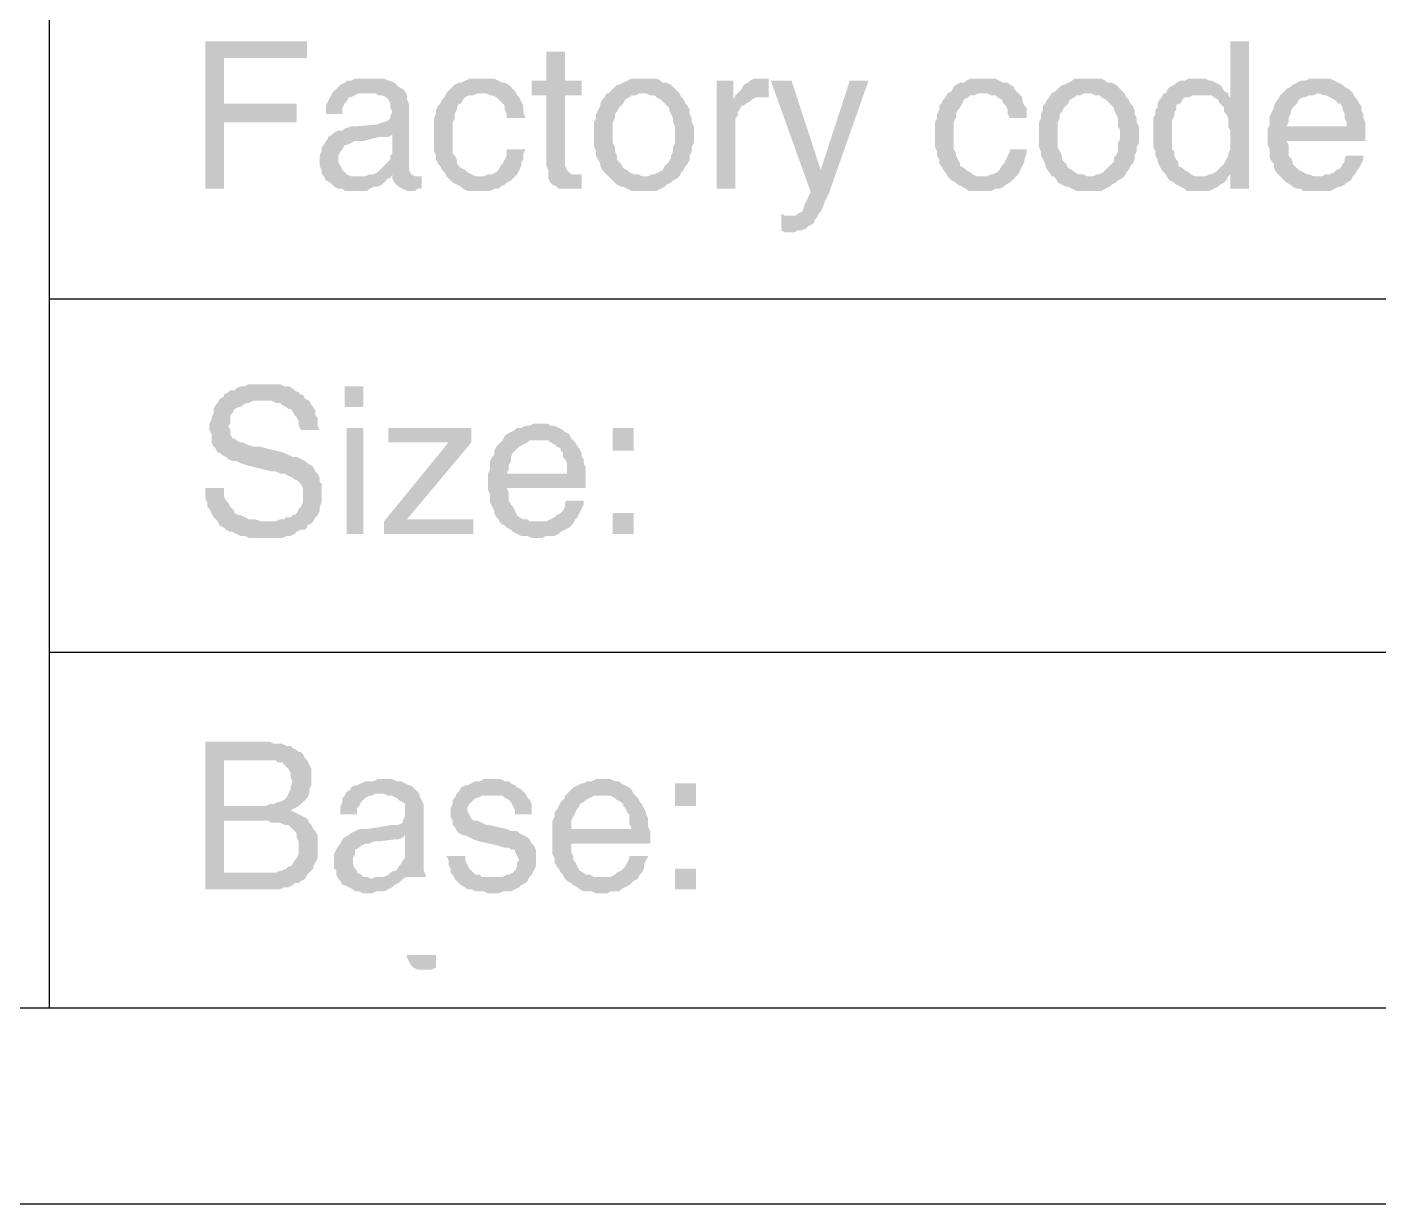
# Model space of a CAD drawing. Header units: inches. Extents: x 3613 to 8393, y -2205 to -794.
# Drawn here: x 5775.01 to 5804.36, y -1525.27 to -1499.72 of the extents above; entities that cross this region are included whole.
import ezdxf

# ---------------------------------------------------------------- set-up
doc = ezdxf.new("R2010")
doc.units = ezdxf.units.IN
doc.header["$MEASUREMENT"] = 0

msp = doc.modelspace()

# ---------------------------------------------------------------- hatches: boundary and pattern name
at = {"transparency": 33554559}
for points in [[(5781.094, -1500.029), (5778.882, -1500.029), (5778.882, -1503.233), (5779.288, -1503.233), (5779.288, -1501.789), (5780.868, -1501.789), (5780.868, -1501.383), (5779.288, -1501.383), (5779.288, -1500.39), (5781.094, -1500.39), (5781.094, -1500.209)], [(5801.539, -1500.029), (5801.132, -1500.029), (5801.132, -1501.247), (5800.771, -1501.247), (5800.862, -1501.292), (5800.907, -1501.383), (5800.952, -1501.428), (5800.997, -1501.473), (5800.997, -1501.563), (5801.042, -1501.608), (5801.087, -1501.698), (5801.087, -1501.879), (5801.132, -1501.969), (5801.132, -1502.375), (5801.087, -1502.466), (5801.087, -1502.511), (5801.042, -1502.601), (5800.997, -1502.691), (5800.952, -1502.736), (5800.952, -1502.736), (5800.862, -1502.827), (5800.816, -1502.872), (5800.726, -1502.917), (5801.132, -1502.917), (5801.132, -1503.233), (5801.539, -1503.233)], [(5786.69, -1500.254), (5786.284, -1500.254), (5786.284, -1500.886), (5785.968, -1500.886), (5785.968, -1501.202), (5786.284, -1501.202), (5786.284, -1502.736), (5786.329, -1502.827), (5786.329, -1503.007), (5786.374, -1503.098), (5786.419, -1503.143), (5786.419, -1503.143), (5786.51, -1503.188), (5786.555, -1503.233), (5787.051, -1503.233), (5787.051, -1502.917), (5786.825, -1502.917), (5786.78, -1502.872), (5786.735, -1502.827), (5786.69, -1502.736), (5786.69, -1501.202), (5787.051, -1501.202), (5787.051, -1500.886), (5786.69, -1500.886)], [(5782.448, -1500.841), (5782.132, -1500.841), (5782.041, -1500.886), (5781.951, -1500.886), (5781.906, -1500.931), (5781.816, -1500.976), (5781.771, -1501.021), (5781.726, -1501.067), (5781.68, -1501.112), (5781.635, -1501.157), (5781.59, -1501.247), (5781.545, -1501.337), (5781.5, -1501.428), (5781.5, -1501.608), (5781.861, -1501.608), (5781.861, -1501.473), (5781.906, -1501.383), (5781.951, -1501.337), (5781.996, -1501.247), (5782.041, -1501.247), (5782.132, -1501.202), (5782.222, -1501.157), (5782.402, -1501.157), (5783.215, -1501.112), (5783.17, -1501.067), (5783.079, -1501.021), (5783.034, -1500.976), (5782.989, -1500.931), (5782.899, -1500.886), (5782.854, -1500.886), (5782.764, -1500.841), (5782.538, -1500.841)], [(5784.885, -1500.841), (5784.614, -1500.841), (5784.524, -1500.886), (5784.433, -1500.931), (5784.388, -1500.931), (5784.298, -1500.976), (5784.253, -1501.021), (5784.163, -1501.112), (5784.118, -1501.157), (5784.975, -1501.157), (5785.065, -1501.202), (5785.11, -1501.202), (5785.201, -1501.247), (5785.246, -1501.292), (5785.336, -1501.383), (5785.381, -1501.428), (5785.381, -1501.518), (5785.426, -1501.608), (5785.426, -1501.698), (5785.833, -1501.698), (5785.787, -1501.563), (5785.787, -1501.428), (5785.742, -1501.337), (5785.697, -1501.247), (5785.652, -1501.202), (5785.607, -1501.112), (5785.562, -1501.067), (5785.517, -1501.021), (5785.471, -1500.976), (5785.381, -1500.931), (5785.336, -1500.931), (5785.246, -1500.886), (5785.156, -1500.841), (5784.975, -1500.841)], [(5788.405, -1500.841), (5788.134, -1500.841), (5788.044, -1500.886), (5787.954, -1500.931), (5787.863, -1500.976), (5787.818, -1500.976), (5787.728, -1501.067), (5787.683, -1501.112), (5787.638, -1501.157), (5787.593, -1501.157), (5787.548, -1501.247), (5787.502, -1501.292), (5787.457, -1501.383), (5787.457, -1501.428), (5787.412, -1501.518), (5787.367, -1501.608), (5787.367, -1501.698), (5787.322, -1501.789), (5787.322, -1502.06), (5787.322, -1502.33), (5787.367, -1502.421), (5787.367, -1502.511), (5787.412, -1502.601), (5787.457, -1502.691), (5787.457, -1502.736), (5787.502, -1502.827), (5787.548, -1502.872), (5787.638, -1502.962), (5788.405, -1502.962), (5788.36, -1502.962), (5788.27, -1502.917), (5788.179, -1502.917), (5788.089, -1502.872), (5788.044, -1502.827), (5787.954, -1502.782), (5787.909, -1502.691), (5787.863, -1502.646), (5787.818, -1502.601), (5787.818, -1502.511), (5787.773, -1502.421), (5787.773, -1502.33), (5787.728, -1502.24), (5787.728, -1501.789), (5787.773, -1501.698), (5787.773, -1501.608), (5787.818, -1501.563), (5787.863, -1501.473), (5787.909, -1501.428), (5787.954, -1501.383), (5787.999, -1501.292), (5788.089, -1501.247), (5788.134, -1501.202), (5788.225, -1501.202), (5788.315, -1501.157), (5789.172, -1501.157), (5789.127, -1501.112), (5789.037, -1501.021), (5788.992, -1500.976), (5788.902, -1500.931), (5788.811, -1500.931), (5788.766, -1500.886), (5788.676, -1500.841), (5788.495, -1500.841)], [(5790.346, -1500.886), (5789.985, -1500.886), (5789.985, -1503.233), (5790.391, -1503.233), (5790.391, -1501.698), (5790.436, -1501.653), (5790.436, -1501.563), (5790.481, -1501.518), (5790.526, -1501.428), (5790.571, -1501.428), (5790.617, -1501.383), (5790.707, -1501.337), (5790.346, -1501.292)], [(5791.023, -1500.841), (5790.797, -1500.841), (5790.707, -1500.886), (5790.662, -1500.931), (5790.571, -1500.976), (5790.526, -1501.067), (5790.481, -1501.112), (5790.436, -1501.157), (5790.391, -1501.202), (5791.023, -1501.247), (5791.113, -1501.247), (5791.113, -1500.841), (5791.113, -1500.841)], [(5791.609, -1500.886), (5791.158, -1500.886), (5792.016, -1503.278), (5792.241, -1502.827)], [(5793.279, -1500.886), (5792.873, -1500.886), (5792.241, -1502.827), (5792.016, -1503.278), (5792.016, -1503.323), (5792.016, -1503.323), (5791.971, -1503.413), (5791.925, -1503.504), (5791.88, -1503.594), (5791.88, -1503.639), (5791.835, -1503.729), (5791.745, -1503.775), (5791.7, -1503.82), (5791.609, -1503.82), (5792.151, -1503.865), (5792.196, -1503.775), (5792.241, -1503.729), (5792.286, -1503.639), (5792.332, -1503.504), (5792.377, -1503.413), (5792.422, -1503.323)], [(5795.762, -1500.841), (5795.491, -1500.841), (5795.401, -1500.886), (5795.355, -1500.931), (5795.265, -1500.931), (5795.175, -1500.976), (5795.13, -1501.021), (5795.085, -1501.112), (5794.994, -1501.157), (5795.852, -1501.157), (5795.942, -1501.202), (5796.032, -1501.202), (5796.078, -1501.247), (5796.168, -1501.292), (5796.213, -1501.383), (5796.258, -1501.428), (5796.303, -1501.518), (5796.303, -1501.608), (5796.348, -1501.698), (5796.709, -1501.698), (5796.709, -1501.473), (5796.664, -1501.428), (5796.619, -1501.337), (5796.619, -1501.247), (5796.574, -1501.202), (5796.484, -1501.112), (5796.439, -1501.067), (5796.439, -1501.021), (5796.348, -1500.976), (5796.303, -1500.931), (5796.213, -1500.931), (5796.123, -1500.886), (5796.032, -1500.841), (5795.852, -1500.841)], [(5798.063, -1500.841), (5797.747, -1500.841), (5797.702, -1500.886), (5797.612, -1500.931), (5797.522, -1500.976), (5797.477, -1500.976), (5797.386, -1501.067), (5797.341, -1501.112), (5797.251, -1501.157), (5797.251, -1501.157), (5797.206, -1501.247), (5797.161, -1501.292), (5797.116, -1501.383), (5797.07, -1501.428), (5797.07, -1501.518), (5797.025, -1501.608), (5797.025, -1501.698), (5796.98, -1501.789), (5796.98, -1502.06), (5796.98, -1502.33), (5797.025, -1502.421), (5797.025, -1502.511), (5797.07, -1502.601), (5797.116, -1502.691), (5797.116, -1502.736), (5797.161, -1502.827), (5797.206, -1502.872), (5797.251, -1502.962), (5798.063, -1502.962), (5798.018, -1502.962), (5797.928, -1502.917), (5797.838, -1502.917), (5797.747, -1502.872), (5797.702, -1502.827), (5797.612, -1502.782), (5797.567, -1502.691), (5797.522, -1502.646), (5797.477, -1502.601), (5797.477, -1502.511), (5797.431, -1502.421), (5797.386, -1502.33), (5797.386, -1501.789), (5797.431, -1501.698), (5797.431, -1501.608), (5797.477, -1501.563), (5797.522, -1501.473), (5797.567, -1501.428), (5797.612, -1501.383), (5797.657, -1501.292), (5797.747, -1501.247), (5797.793, -1501.202), (5797.883, -1501.202), (5797.973, -1501.157), (5798.831, -1501.157), (5798.785, -1501.112), (5798.695, -1501.021), (5798.65, -1500.976), (5798.56, -1500.931), (5798.47, -1500.931), (5798.424, -1500.886), (5798.334, -1500.841), (5798.154, -1500.841)], [(5800.41, -1500.841), (5800.23, -1500.841), (5800.139, -1500.886), (5800.049, -1500.886), (5799.959, -1500.931), (5799.914, -1500.976), (5799.824, -1501.021), (5799.778, -1501.067), (5799.733, -1501.157), (5799.688, -1501.157), (5800.5, -1501.202), (5800.726, -1501.202), (5800.771, -1501.247), (5801.132, -1501.247), (5801.087, -1501.202), (5801.087, -1501.157), (5800.997, -1501.112), (5800.952, -1501.021), (5800.907, -1500.976), (5800.816, -1500.931), (5800.726, -1500.886), (5800.681, -1500.886), (5800.591, -1500.841), (5800.5, -1500.841)], [(5803.073, -1500.841), (5802.847, -1500.841), (5802.757, -1500.886), (5802.667, -1500.886), (5802.577, -1500.931), (5802.486, -1500.976), (5802.441, -1501.021), (5802.351, -1501.067), (5802.306, -1501.112), (5802.261, -1501.157), (5803.028, -1501.157), (5803.163, -1501.202), (5803.208, -1501.202), (5803.299, -1501.247), (5803.389, -1501.292), (5803.434, -1501.337), (5803.479, -1501.383), (5803.524, -1501.383), (5803.569, -1501.473), (5803.569, -1501.518), (5803.615, -1501.608), (5803.615, -1501.698), (5803.66, -1501.789), (5803.66, -1501.879), (5802.351, -1501.879), (5801.945, -1501.924), (5801.945, -1502.285), (5801.99, -1502.375), (5801.99, -1502.556), (5802.035, -1502.646), (5802.08, -1502.691), (5802.08, -1502.782), (5802.125, -1502.872), (5802.17, -1502.917), (5802.216, -1502.962), (5803.028, -1502.962), (5802.938, -1502.962), (5802.847, -1502.917), (5802.802, -1502.917), (5802.712, -1502.872), (5802.622, -1502.827), (5802.577, -1502.782), (5802.531, -1502.736), (5802.486, -1502.691), (5802.486, -1502.646), (5802.441, -1502.556), (5802.396, -1502.511), (5802.396, -1502.285), (5802.351, -1502.195), (5804.066, -1502.195), (5804.066, -1501.789), (5804.021, -1501.698), (5804.021, -1501.608), (5803.976, -1501.518), (5803.976, -1501.428), (5803.931, -1501.383), (5803.885, -1501.292), (5803.84, -1501.247), (5803.795, -1501.157), (5803.75, -1501.112), (5803.705, -1501.067), (5803.615, -1501.021), (5803.569, -1500.976), (5803.479, -1500.931), (5803.389, -1500.886), (5803.299, -1500.841), (5803.163, -1500.841)], [(5783.215, -1501.112), (5782.402, -1501.157), (5782.583, -1501.157), (5782.628, -1501.202), (5782.718, -1501.202), (5782.809, -1501.247), (5782.854, -1501.292), (5782.899, -1501.383), (5782.899, -1501.473), (5782.944, -1501.563), (5782.944, -1501.563), (5782.899, -1501.653), (5782.899, -1501.698), (5782.854, -1501.744), (5782.764, -1501.789), (5782.718, -1501.789), (5782.628, -1501.834), (5782.132, -1501.879), (5782.041, -1501.879), (5781.906, -1501.924), (5781.861, -1501.969), (5781.771, -1501.969), (5781.68, -1502.014), (5782.944, -1502.06), (5782.944, -1502.466), (5782.944, -1502.466), (5782.899, -1502.511), (5782.899, -1502.601), (5782.854, -1502.646), (5782.764, -1502.736), (5782.718, -1502.782), (5782.673, -1502.827), (5782.628, -1502.872), (5782.538, -1502.917), (5782.448, -1502.917), (5782.357, -1502.962), (5781.455, -1502.962), (5781.5, -1503.052), (5781.59, -1503.098), (5781.635, -1503.143), (5781.68, -1503.188), (5781.771, -1503.233), (5781.861, -1503.233), (5781.906, -1503.278), (5782.402, -1503.278), (5782.448, -1503.233), (5782.538, -1503.188), (5782.628, -1503.188), (5782.718, -1503.143), (5782.764, -1503.098), (5782.854, -1503.007), (5782.899, -1503.007), (5782.944, -1502.917), (5783.35, -1502.917), (5783.305, -1502.827), (5783.305, -1501.383), (5783.26, -1501.292), (5783.26, -1501.202)], [(5784.118, -1501.157), (5784.072, -1501.247), (5784.027, -1501.292), (5783.982, -1501.383), (5783.937, -1501.428), (5783.892, -1501.518), (5783.892, -1501.608), (5783.847, -1501.698), (5783.847, -1502.421), (5783.892, -1502.511), (5783.892, -1502.601), (5783.937, -1502.691), (5783.982, -1502.736), (5784.027, -1502.827), (5784.072, -1502.872), (5784.118, -1502.962), (5784.84, -1502.962), (5784.749, -1502.962), (5784.659, -1502.917), (5784.569, -1502.872), (5784.524, -1502.827), (5784.433, -1502.782), (5784.388, -1502.736), (5784.343, -1502.691), (5784.343, -1502.601), (5784.298, -1502.511), (5784.253, -1502.466), (5784.253, -1501.789), (5784.298, -1501.698), (5784.298, -1501.608), (5784.343, -1501.518), (5784.343, -1501.473), (5784.388, -1501.383), (5784.433, -1501.383), (5784.479, -1501.292), (5784.524, -1501.247), (5784.614, -1501.202), (5784.704, -1501.202), (5784.794, -1501.157), (5784.885, -1501.157)], [(5789.172, -1501.157), (5788.405, -1501.157), (5788.45, -1501.157), (5788.54, -1501.202), (5788.631, -1501.202), (5788.676, -1501.247), (5788.766, -1501.292), (5788.811, -1501.337), (5788.902, -1501.428), (5788.947, -1501.473), (5788.947, -1501.518), (5788.992, -1501.608), (5789.037, -1501.698), (5789.037, -1501.789), (5789.082, -1501.879), (5789.082, -1502.24), (5789.037, -1502.33), (5789.037, -1502.421), (5788.992, -1502.511), (5788.992, -1502.556), (5788.947, -1502.646), (5788.902, -1502.691), (5788.856, -1502.736), (5788.811, -1502.827), (5788.721, -1502.872), (5788.631, -1502.917), (5788.586, -1502.917), (5788.495, -1502.962), (5787.638, -1502.962), (5787.683, -1503.007), (5787.773, -1503.098), (5787.818, -1503.143), (5787.909, -1503.188), (5787.954, -1503.188), (5788.044, -1503.233), (5788.134, -1503.278), (5788.676, -1503.278), (5788.766, -1503.233), (5788.856, -1503.188), (5788.902, -1503.143), (5788.992, -1503.098), (5789.037, -1503.052), (5789.127, -1503.007), (5789.172, -1502.962), (5789.172, -1502.962), (5789.217, -1502.872), (5789.263, -1502.827), (5789.308, -1502.736), (5789.353, -1502.691), (5789.398, -1502.601), (5789.398, -1502.511), (5789.443, -1502.421), (5789.443, -1502.33), (5789.488, -1502.24), (5789.488, -1502.06), (5789.488, -1501.879), (5789.443, -1501.789), (5789.443, -1501.698), (5789.398, -1501.608), (5789.398, -1501.518), (5789.353, -1501.428), (5789.308, -1501.383), (5789.263, -1501.292), (5789.217, -1501.247)], [(5790.391, -1501.202), (5790.346, -1501.292), (5790.707, -1501.337), (5790.752, -1501.292), (5790.842, -1501.247), (5791.023, -1501.247)], [(5794.994, -1501.157), (5794.949, -1501.247), (5794.904, -1501.292), (5794.859, -1501.383), (5794.814, -1501.428), (5794.814, -1501.518), (5794.769, -1501.608), (5794.769, -1501.698), (5794.724, -1501.789), (5794.724, -1502.33), (5794.769, -1502.421), (5794.769, -1502.511), (5794.814, -1502.601), (5794.814, -1502.691), (5794.859, -1502.736), (5794.904, -1502.827), (5794.949, -1502.872), (5794.994, -1502.962), (5795.762, -1502.962), (5795.626, -1502.962), (5795.536, -1502.917), (5795.491, -1502.872), (5795.401, -1502.827), (5795.355, -1502.782), (5795.265, -1502.736), (5795.265, -1502.691), (5795.22, -1502.601), (5795.175, -1502.511), (5795.175, -1502.466), (5795.13, -1502.375), (5795.13, -1501.789), (5795.175, -1501.698), (5795.175, -1501.608), (5795.22, -1501.518), (5795.265, -1501.473), (5795.31, -1501.383), (5795.31, -1501.383), (5795.355, -1501.292), (5795.446, -1501.247), (5795.491, -1501.202), (5795.581, -1501.202), (5795.671, -1501.157), (5795.762, -1501.157)], [(5798.831, -1501.157), (5798.063, -1501.157), (5798.108, -1501.157), (5798.199, -1501.202), (5798.289, -1501.202), (5798.334, -1501.247), (5798.424, -1501.292), (5798.47, -1501.337), (5798.56, -1501.428), (5798.605, -1501.473), (5798.605, -1501.518), (5798.65, -1501.608), (5798.695, -1501.698), (5798.695, -1501.879), (5798.74, -1501.969), (5798.74, -1502.15), (5798.695, -1502.24), (5798.695, -1502.421), (5798.65, -1502.511), (5798.605, -1502.556), (5798.605, -1502.646), (5798.56, -1502.691), (5798.515, -1502.736), (5798.424, -1502.827), (5798.379, -1502.872), (5798.289, -1502.917), (5798.244, -1502.917), (5798.154, -1502.962), (5797.296, -1502.962), (5797.341, -1503.007), (5797.386, -1503.098), (5797.477, -1503.143), (5797.567, -1503.188), (5797.612, -1503.188), (5797.702, -1503.233), (5797.793, -1503.278), (5798.334, -1503.278), (5798.424, -1503.233), (5798.515, -1503.188), (5798.56, -1503.143), (5798.65, -1503.098), (5798.695, -1503.052), (5798.785, -1503.007), (5798.831, -1502.962), (5798.831, -1502.962), (5798.876, -1502.872), (5798.921, -1502.827), (5798.966, -1502.736), (5799.011, -1502.691), (5799.056, -1502.601), (5799.056, -1502.511), (5799.101, -1502.421), (5799.101, -1502.33), (5799.147, -1502.24), (5799.147, -1502.06), (5799.147, -1501.879), (5799.101, -1501.789), (5799.101, -1501.698), (5799.056, -1501.608), (5799.056, -1501.518), (5799.011, -1501.428), (5798.966, -1501.383), (5798.921, -1501.292), (5798.876, -1501.247)], [(5799.688, -1501.157), (5799.643, -1501.247), (5799.598, -1501.292), (5799.553, -1501.383), (5799.553, -1501.473), (5799.508, -1501.518), (5799.508, -1501.608), (5799.462, -1501.698), (5799.462, -1502.33), (5799.508, -1502.421), (5799.508, -1502.511), (5799.553, -1502.601), (5799.553, -1502.646), (5799.598, -1502.736), (5799.643, -1502.827), (5799.688, -1502.872), (5799.733, -1502.917), (5799.778, -1503.007), (5799.824, -1503.052), (5799.914, -1503.098), (5799.959, -1503.143), (5800.049, -1503.188), (5800.139, -1503.233), (5800.185, -1503.278), (5800.681, -1503.278), (5800.771, -1503.233), (5800.862, -1503.188), (5800.907, -1503.143), (5800.997, -1503.098), (5801.042, -1503.052), (5801.087, -1502.962), (5800.365, -1502.962), (5800.275, -1502.917), (5800.23, -1502.872), (5800.139, -1502.827), (5800.094, -1502.782), (5800.004, -1502.736), (5800.004, -1502.646), (5799.959, -1502.601), (5799.914, -1502.511), (5799.914, -1502.421), (5799.869, -1502.375), (5799.869, -1501.744), (5799.914, -1501.653), (5799.914, -1501.563), (5799.959, -1501.518), (5799.959, -1501.428), (5800.004, -1501.383), (5800.049, -1501.383), (5800.094, -1501.292), (5800.139, -1501.247), (5800.23, -1501.247), (5800.32, -1501.202), (5800.5, -1501.202)], [(5802.261, -1501.157), (5802.216, -1501.202), (5802.17, -1501.292), (5802.125, -1501.337), (5802.08, -1501.428), (5802.08, -1501.473), (5802.035, -1501.563), (5801.99, -1501.653), (5801.99, -1501.834), (5801.945, -1501.924), (5802.351, -1501.879), (5802.396, -1501.789), (5802.396, -1501.698), (5802.441, -1501.608), (5802.441, -1501.563), (5802.486, -1501.473), (5802.531, -1501.428), (5802.577, -1501.383), (5802.622, -1501.292), (5802.712, -1501.247), (5802.757, -1501.247), (5802.847, -1501.202), (5802.938, -1501.202), (5803.028, -1501.157)], [(5781.68, -1502.014), (5781.635, -1502.06), (5781.545, -1502.105), (5781.545, -1502.15), (5781.5, -1502.195), (5781.455, -1502.285), (5781.41, -1502.33), (5781.41, -1502.421), (5781.364, -1502.511), (5781.364, -1502.736), (5781.41, -1502.827), (5781.41, -1502.917), (5781.455, -1502.962), (5782.177, -1502.962), (5782.041, -1502.962), (5781.951, -1502.917), (5781.906, -1502.872), (5781.861, -1502.827), (5781.816, -1502.736), (5781.771, -1502.646), (5781.771, -1502.511), (5781.816, -1502.421), (5781.861, -1502.375), (5781.906, -1502.285), (5781.951, -1502.285), (5782.041, -1502.24), (5782.132, -1502.195), (5782.312, -1502.195), (5782.673, -1502.105), (5782.854, -1502.105), (5782.944, -1502.06)], [(5785.833, -1502.375), (5785.426, -1502.375), (5785.426, -1502.511), (5785.381, -1502.601), (5785.336, -1502.691), (5785.291, -1502.736), (5785.246, -1502.827), (5785.201, -1502.872), (5785.11, -1502.917), (5785.02, -1502.917), (5784.93, -1502.962), (5784.118, -1502.962), (5784.163, -1503.007), (5784.208, -1503.052), (5784.253, -1503.098), (5784.343, -1503.143), (5784.433, -1503.188), (5784.479, -1503.233), (5784.569, -1503.278), (5785.065, -1503.278), (5785.156, -1503.233), (5785.246, -1503.233), (5785.291, -1503.188), (5785.381, -1503.143), (5785.426, -1503.098), (5785.517, -1503.052), (5785.562, -1503.007), (5785.607, -1502.962), (5785.652, -1502.917), (5785.697, -1502.827), (5785.742, -1502.736), (5785.742, -1502.646), (5785.787, -1502.601), (5785.787, -1502.466)], [(5796.709, -1502.375), (5796.348, -1502.375), (5796.348, -1502.421), (5796.303, -1502.511), (5796.258, -1502.601), (5796.213, -1502.691), (5796.168, -1502.736), (5796.123, -1502.827), (5796.078, -1502.872), (5795.987, -1502.917), (5795.942, -1502.917), (5795.852, -1502.962), (5794.994, -1502.962), (5795.039, -1503.007), (5795.085, -1503.052), (5795.175, -1503.098), (5795.22, -1503.143), (5795.31, -1503.188), (5795.401, -1503.233), (5795.446, -1503.278), (5795.942, -1503.278), (5796.032, -1503.233), (5796.123, -1503.233), (5796.213, -1503.188), (5796.258, -1503.143), (5796.348, -1503.098), (5796.393, -1503.052), (5796.439, -1503.007), (5796.484, -1502.962), (5796.529, -1502.917), (5796.574, -1502.827), (5796.619, -1502.736), (5796.664, -1502.646), (5796.664, -1502.601), (5796.709, -1502.466)], [(5804.021, -1502.511), (5803.66, -1502.511), (5803.615, -1502.556), (5803.615, -1502.646), (5803.569, -1502.691), (5803.524, -1502.782), (5803.434, -1502.827), (5803.389, -1502.872), (5803.299, -1502.917), (5803.208, -1502.917), (5803.118, -1502.962), (5802.216, -1502.962), (5802.306, -1503.052), (5802.351, -1503.098), (5802.441, -1503.143), (5802.486, -1503.188), (5802.577, -1503.233), (5802.667, -1503.233), (5802.712, -1503.278), (5803.299, -1503.278), (5803.389, -1503.233), (5803.479, -1503.188), (5803.524, -1503.188), (5803.615, -1503.143), (5803.66, -1503.098), (5803.75, -1503.052), (5803.795, -1502.962), (5803.84, -1502.917), (5803.885, -1502.827), (5803.931, -1502.782), (5803.976, -1502.691), (5804.021, -1502.601)], [(5783.35, -1502.917), (5782.944, -1502.917), (5782.944, -1503.007), (5783.441, -1502.962), (5783.441, -1502.962)], [(5783.576, -1502.962), (5783.441, -1502.962), (5782.944, -1503.007), (5782.989, -1503.098), (5783.034, -1503.143), (5783.034, -1503.143), (5783.079, -1503.188), (5783.17, -1503.233), (5783.26, -1503.278), (5783.441, -1503.278), (5783.486, -1503.233), (5783.576, -1503.233)], [(5800.726, -1502.917), (5800.681, -1502.917), (5800.591, -1502.962), (5800.5, -1502.962), (5801.087, -1502.962), (5801.132, -1502.917)], [(5791.384, -1503.775), (5791.384, -1504.136), (5791.384, -1504.136), (5791.474, -1504.181), (5791.655, -1504.181), (5791.745, -1504.136), (5791.835, -1504.136), (5791.925, -1504.09), (5791.971, -1504.045), (5792.061, -1504), (5792.106, -1503.955), (5792.106, -1503.91), (5792.151, -1503.865), (5791.609, -1503.82), (5791.474, -1503.82)], [(5780.146, -1507.475), (5779.83, -1507.475), (5779.74, -1507.52), (5779.649, -1507.52), (5779.559, -1507.566), (5779.514, -1507.611), (5779.424, -1507.611), (5779.379, -1507.656), (5779.288, -1507.701), (5779.288, -1507.746), (5779.198, -1507.791), (5780.146, -1507.836), (5780.326, -1507.836), (5780.417, -1507.882), (5780.507, -1507.882), (5780.552, -1507.927), (5780.642, -1507.972), (5780.687, -1508.017), (5780.733, -1508.017), (5780.778, -1508.062), (5780.823, -1508.152), (5780.868, -1508.197), (5780.913, -1508.288), (5780.913, -1508.378), (5780.958, -1508.468), (5781.364, -1508.468), (5781.319, -1508.378), (5781.319, -1508.197), (5781.274, -1508.152), (5781.274, -1508.062), (5781.229, -1507.972), (5781.184, -1507.927), (5781.139, -1507.836), (5781.049, -1507.791), (5781.003, -1507.701), (5780.958, -1507.701), (5780.913, -1507.656), (5780.823, -1507.611), (5780.778, -1507.566), (5780.687, -1507.52), (5780.597, -1507.52), (5780.507, -1507.475), (5780.236, -1507.475)], [(5779.198, -1507.791), (5779.153, -1507.882), (5779.108, -1507.927), (5779.063, -1508.017), (5779.063, -1508.107), (5779.018, -1508.197), (5779.018, -1508.243), (5778.972, -1508.333), (5778.972, -1508.468), (5778.972, -1508.468), (5779.018, -1508.559), (5779.018, -1508.739), (5779.063, -1508.829), (5779.108, -1508.874), (5779.153, -1508.965), (5779.198, -1508.965), (5779.243, -1509.01), (5779.333, -1509.055), (5779.379, -1509.1), (5779.469, -1509.145), (5779.559, -1509.145), (5779.649, -1509.19), (5779.785, -1509.236), (5780.326, -1509.371), (5780.417, -1509.371), (5780.507, -1509.416), (5780.597, -1509.416), (5780.687, -1509.461), (5780.778, -1509.506), (5780.823, -1509.551), (5780.868, -1509.551), (5780.913, -1509.597), (5780.958, -1509.642), (5781.003, -1509.732), (5781.003, -1510.048), (5780.958, -1510.138), (5780.913, -1510.183), (5780.868, -1510.274), (5780.823, -1510.319), (5780.778, -1510.319), (5780.733, -1510.364), (5780.642, -1510.364), (5780.597, -1510.409), (5780.507, -1510.409), (5780.417, -1510.454), (5779.153, -1510.454), (5779.198, -1510.544), (5779.288, -1510.589), (5779.333, -1510.635), (5779.424, -1510.68), (5779.469, -1510.68), (5779.559, -1510.725), (5779.649, -1510.77), (5779.74, -1510.77), (5779.83, -1510.815), (5780.552, -1510.815), (5780.642, -1510.77), (5780.733, -1510.77), (5780.823, -1510.725), (5780.868, -1510.68), (5780.958, -1510.635), (5781.049, -1510.635), (5781.094, -1510.589), (5781.094, -1510.544), (5781.184, -1510.499), (5781.229, -1510.454), (5781.274, -1510.364), (5781.319, -1510.319), (5781.364, -1510.228), (5781.364, -1510.138), (5781.41, -1510.048), (5781.41, -1509.867), (5781.41, -1509.642), (5781.364, -1509.597), (5781.364, -1509.506), (5781.319, -1509.416), (5781.274, -1509.371), (5781.229, -1509.281), (5781.229, -1509.281), (5781.184, -1509.236), (5781.094, -1509.19), (5781.049, -1509.145), (5780.958, -1509.1), (5780.868, -1509.055), (5780.778, -1509.055), (5780.687, -1509.01), (5780.597, -1508.965), (5780.056, -1508.829), (5779.92, -1508.829), (5779.785, -1508.784), (5779.695, -1508.739), (5779.649, -1508.739), (5779.559, -1508.694), (5779.514, -1508.649), (5779.469, -1508.649), (5779.424, -1508.559), (5779.424, -1508.468), (5779.379, -1508.378), (5779.424, -1508.333), (5779.424, -1508.152), (5779.469, -1508.107), (5779.514, -1508.017), (5779.604, -1507.972), (5779.649, -1507.972), (5779.695, -1507.927), (5779.785, -1507.882), (5779.83, -1507.882), (5779.92, -1507.836), (5780.146, -1507.836)], [(5782.312, -1507.972), (5782.312, -1507.52), (5781.906, -1507.52), (5781.906, -1507.972)], [(5786.148, -1508.333), (5786.013, -1508.333), (5785.923, -1508.378), (5785.833, -1508.378), (5785.742, -1508.423), (5785.652, -1508.423), (5785.607, -1508.468), (5785.517, -1508.513), (5785.426, -1508.559), (5785.381, -1508.604), (5785.336, -1508.694), (5786.329, -1508.694), (5786.374, -1508.739), (5786.464, -1508.784), (5786.51, -1508.829), (5786.6, -1508.874), (5786.6, -1508.92), (5786.645, -1508.965), (5786.645, -1509.055), (5786.69, -1509.1), (5786.735, -1509.19), (5786.735, -1509.416), (5785.02, -1509.416), (5785.02, -1509.777), (5785.065, -1509.867), (5785.065, -1510.048), (5785.11, -1510.138), (5785.156, -1510.228), (5785.156, -1510.274), (5785.201, -1510.364), (5785.246, -1510.409), (5785.291, -1510.499), (5786.103, -1510.454), (5785.923, -1510.454), (5785.878, -1510.409), (5785.787, -1510.409), (5785.697, -1510.364), (5785.652, -1510.319), (5785.607, -1510.228), (5785.607, -1510.228), (5785.562, -1510.138), (5785.517, -1510.093), (5785.471, -1510.003), (5785.471, -1509.822), (5785.426, -1509.732), (5787.141, -1509.732), (5787.141, -1509.281), (5787.096, -1509.19), (5787.096, -1509.1), (5787.051, -1509.055), (5787.051, -1508.965), (5787.006, -1508.874), (5786.961, -1508.829), (5786.916, -1508.739), (5786.871, -1508.694), (5786.825, -1508.649), (5786.78, -1508.559), (5786.69, -1508.513), (5786.645, -1508.468), (5786.555, -1508.423), (5786.464, -1508.378), (5786.374, -1508.378), (5786.329, -1508.333), (5786.239, -1508.333)], [(5782.312, -1510.725), (5782.312, -1508.423), (5781.951, -1508.423), (5781.951, -1510.725)], [(5784.659, -1508.423), (5782.854, -1508.423), (5782.854, -1508.739), (5784.163, -1508.739), (5782.764, -1510.454), (5782.764, -1510.725), (5784.704, -1510.725), (5784.704, -1510.409), (5783.26, -1510.409), (5784.659, -1508.739), (5784.659, -1508.559)], [(5788.179, -1508.92), (5788.179, -1508.423), (5787.728, -1508.423), (5787.728, -1508.92)], [(5785.336, -1508.694), (5785.291, -1508.739), (5785.246, -1508.784), (5785.201, -1508.829), (5785.156, -1508.92), (5785.156, -1509.01), (5785.11, -1509.055), (5785.065, -1509.145), (5785.065, -1509.326), (5785.02, -1509.416), (5785.426, -1509.416), (5785.471, -1509.326), (5785.471, -1509.236), (5785.517, -1509.145), (5785.517, -1509.055), (5785.562, -1508.965), (5785.607, -1508.92), (5785.652, -1508.874), (5785.697, -1508.829), (5785.787, -1508.784), (5785.878, -1508.739), (5785.923, -1508.694), (5786.103, -1508.694)], [(5779.288, -1509.732), (5778.882, -1509.732), (5778.882, -1509.958), (5778.927, -1510.048), (5778.927, -1510.138), (5778.972, -1510.183), (5779.018, -1510.274), (5779.063, -1510.364), (5779.108, -1510.409), (5779.153, -1510.454), (5780.191, -1510.454), (5780.101, -1510.454), (5779.965, -1510.409), (5779.83, -1510.409), (5779.74, -1510.364), (5779.649, -1510.319), (5779.604, -1510.319), (5779.514, -1510.274), (5779.514, -1510.228), (5779.469, -1510.183), (5779.424, -1510.138), (5779.379, -1510.048), (5779.333, -1510.003), (5779.288, -1509.912), (5779.288, -1509.822)], [(5787.096, -1510.003), (5786.735, -1510.003), (5786.69, -1510.048), (5786.69, -1510.138), (5786.645, -1510.228), (5786.6, -1510.274), (5786.51, -1510.319), (5786.464, -1510.364), (5786.374, -1510.409), (5786.284, -1510.454), (5786.103, -1510.454), (5785.291, -1510.499), (5785.291, -1510.499), (5785.381, -1510.544), (5785.426, -1510.589), (5785.517, -1510.635), (5785.562, -1510.68), (5785.652, -1510.725), (5785.742, -1510.77), (5785.878, -1510.77), (5785.968, -1510.815), (5786.194, -1510.815), (5786.284, -1510.77), (5786.464, -1510.77), (5786.555, -1510.725), (5786.6, -1510.68), (5786.69, -1510.635), (5786.78, -1510.589), (5786.825, -1510.544), (5786.871, -1510.499), (5786.916, -1510.409), (5786.961, -1510.364), (5787.006, -1510.274), (5787.051, -1510.183), (5787.096, -1510.093)], [(5788.179, -1510.725), (5788.179, -1510.274), (5787.728, -1510.274), (5787.728, -1510.725)], [(5780.281, -1515.238), (5778.882, -1515.238), (5778.882, -1518.442), (5780.507, -1518.442), (5780.597, -1518.397), (5780.687, -1518.397), (5780.778, -1518.352), (5780.823, -1518.307), (5780.913, -1518.307), (5780.958, -1518.262), (5781.049, -1518.217), (5781.049, -1518.217), (5781.094, -1518.127), (5779.288, -1518.081), (5779.288, -1516.953), (5780.146, -1516.953), (5781.094, -1516.908), (5781.003, -1516.863), (5781.003, -1516.863), (5780.913, -1516.818), (5780.823, -1516.773), (5780.733, -1516.727), (5780.823, -1516.682), (5780.913, -1516.637), (5779.288, -1516.637), (5779.288, -1515.644), (5780.146, -1515.644), (5781.049, -1515.599), (5781.003, -1515.509), (5780.958, -1515.464), (5780.913, -1515.464), (5780.868, -1515.419), (5780.778, -1515.373), (5780.733, -1515.328), (5780.642, -1515.328), (5780.552, -1515.283), (5780.372, -1515.283)], [(5781.049, -1515.599), (5780.146, -1515.644), (5780.417, -1515.644), (5780.462, -1515.689), (5780.552, -1515.689), (5780.597, -1515.735), (5780.642, -1515.78), (5780.687, -1515.825), (5780.733, -1515.915), (5780.733, -1516.005), (5780.778, -1516.096), (5780.778, -1516.096), (5780.733, -1516.231), (5780.733, -1516.276), (5780.687, -1516.366), (5780.642, -1516.457), (5780.597, -1516.502), (5780.597, -1516.502), (5780.507, -1516.547), (5780.462, -1516.547), (5780.372, -1516.592), (5780.281, -1516.592), (5780.191, -1516.637), (5779.288, -1516.637), (5780.913, -1516.637), (5781.003, -1516.547), (5781.049, -1516.502), (5781.094, -1516.457), (5781.139, -1516.366), (5781.139, -1516.276), (5781.184, -1516.186), (5781.184, -1516.005), (5781.184, -1515.825), (5781.139, -1515.735), (5781.094, -1515.644)], [(5782.764, -1516.05), (5782.628, -1516.05), (5782.538, -1516.096), (5782.357, -1516.096), (5782.267, -1516.141), (5782.177, -1516.186), (5782.132, -1516.186), (5782.041, -1516.231), (5782.041, -1516.276), (5781.951, -1516.321), (5781.906, -1516.412), (5781.861, -1516.457), (5781.861, -1516.547), (5781.816, -1516.637), (5781.816, -1516.818), (5782.177, -1516.818), (5782.177, -1516.682), (5782.222, -1516.637), (5782.267, -1516.547), (5782.312, -1516.502), (5782.357, -1516.457), (5782.448, -1516.412), (5782.493, -1516.412), (5782.583, -1516.366), (5783.531, -1516.366), (5783.441, -1516.276), (5783.395, -1516.231), (5783.35, -1516.186), (5783.305, -1516.186), (5783.215, -1516.141), (5783.125, -1516.096), (5783.034, -1516.096), (5782.944, -1516.05), (5782.854, -1516.05)], [(5785.065, -1516.05), (5784.93, -1516.05), (5784.84, -1516.096), (5784.749, -1516.096), (5784.659, -1516.141), (5784.569, -1516.186), (5784.524, -1516.186), (5784.433, -1516.231), (5784.388, -1516.321), (5784.343, -1516.366), (5784.298, -1516.457), (5784.253, -1516.502), (5784.253, -1516.592), (5784.208, -1516.682), (5784.208, -1516.863), (5784.253, -1516.953), (5784.253, -1517.043), (5784.298, -1517.089), (5784.343, -1517.179), (5784.388, -1517.224), (5784.479, -1517.269), (5784.524, -1517.269), (5784.614, -1517.314), (5784.704, -1517.359), (5784.84, -1517.404), (5785.246, -1517.495), (5785.246, -1517.495), (5785.381, -1517.54), (5785.471, -1517.54), (5785.517, -1517.585), (5785.607, -1517.585), (5785.607, -1517.63), (5785.652, -1517.72), (5785.697, -1517.811), (5785.652, -1517.856), (5785.652, -1517.946), (5785.607, -1518.036), (5785.562, -1518.081), (5785.471, -1518.127), (5785.426, -1518.127), (5785.336, -1518.172), (5785.156, -1518.172), (5784.298, -1518.217), (5784.343, -1518.262), (5784.388, -1518.307), (5784.433, -1518.352), (5784.524, -1518.397), (5784.569, -1518.442), (5784.659, -1518.442), (5784.749, -1518.488), (5784.93, -1518.488), (5785.02, -1518.533), (5785.246, -1518.533), (5785.336, -1518.488), (5785.517, -1518.488), (5785.607, -1518.442), (5785.697, -1518.397), (5785.742, -1518.352), (5785.833, -1518.307), (5785.833, -1518.307), (5785.878, -1518.262), (5785.923, -1518.172), (5785.968, -1518.127), (5786.013, -1518.036), (5786.058, -1517.946), (5786.058, -1517.765), (5786.058, -1517.585), (5786.013, -1517.495), (5785.968, -1517.45), (5785.923, -1517.359), (5785.923, -1517.359), (5785.878, -1517.314), (5785.787, -1517.269), (5785.697, -1517.224), (5785.652, -1517.179), (5785.517, -1517.179), (5785.426, -1517.134), (5785.02, -1517.043), (5784.975, -1517.043), (5784.885, -1516.998), (5784.794, -1516.953), (5784.704, -1516.953), (5784.659, -1516.908), (5784.659, -1516.908), (5784.614, -1516.818), (5784.569, -1516.727), (5784.569, -1516.682), (5784.614, -1516.592), (5784.659, -1516.547), (5784.704, -1516.502), (5784.749, -1516.457), (5784.794, -1516.457), (5784.885, -1516.412), (5785.065, -1516.412), (5785.833, -1516.366), (5785.787, -1516.321), (5785.742, -1516.276), (5785.652, -1516.231), (5785.607, -1516.186), (5785.517, -1516.141), (5785.471, -1516.096), (5785.381, -1516.096), (5785.291, -1516.05), (5785.201, -1516.05)], [(5787.502, -1516.05), (5787.367, -1516.05), (5787.277, -1516.096), (5787.186, -1516.096), (5787.096, -1516.141), (5787.051, -1516.141), (5786.961, -1516.186), (5786.871, -1516.231), (5786.825, -1516.276), (5786.78, -1516.321), (5786.69, -1516.412), (5787.683, -1516.412), (5787.773, -1516.457), (5787.818, -1516.502), (5787.909, -1516.547), (5787.954, -1516.592), (5787.954, -1516.637), (5787.999, -1516.682), (5788.044, -1516.773), (5788.089, -1516.818), (5788.089, -1516.998), (5788.134, -1517.134), (5786.419, -1517.134), (5786.419, -1517.675), (5786.464, -1517.765), (5786.464, -1517.856), (5786.51, -1517.946), (5786.555, -1517.991), (5786.6, -1518.081), (5786.645, -1518.127), (5786.69, -1518.217), (5787.502, -1518.172), (5787.322, -1518.172), (5787.232, -1518.127), (5787.141, -1518.127), (5787.096, -1518.081), (5787.006, -1518.036), (5786.961, -1517.946), (5786.961, -1517.946), (5786.916, -1517.856), (5786.871, -1517.811), (5786.871, -1517.72), (5786.825, -1517.63), (5786.825, -1517.45), (5788.54, -1517.45), (5788.54, -1517.179), (5788.495, -1517.089), (5788.495, -1516.908), (5788.45, -1516.818), (5788.45, -1516.773), (5788.405, -1516.682), (5788.36, -1516.592), (5788.315, -1516.547), (5788.27, -1516.457), (5788.225, -1516.412), (5788.179, -1516.366), (5788.134, -1516.276), (5788.089, -1516.231), (5787.999, -1516.186), (5787.909, -1516.141), (5787.863, -1516.096), (5787.773, -1516.096), (5787.683, -1516.05), (5787.593, -1516.05)], [(5789.533, -1516.637), (5789.533, -1516.141), (5789.082, -1516.141), (5789.082, -1516.637)], [(5783.531, -1516.366), (5782.718, -1516.366), (5782.764, -1516.366), (5782.854, -1516.412), (5782.944, -1516.412), (5783.034, -1516.457), (5783.079, -1516.502), (5783.17, -1516.547), (5783.215, -1516.592), (5783.215, -1516.863), (5783.17, -1516.953), (5783.17, -1516.998), (5783.079, -1517.043), (5782.944, -1517.043), (5782.402, -1517.134), (5782.222, -1517.134), (5782.132, -1517.179), (5782.041, -1517.224), (5781.996, -1517.269), (5783.215, -1517.269), (5783.215, -1517.675), (5783.215, -1517.765), (5783.17, -1517.811), (5783.125, -1517.901), (5783.079, -1517.946), (5783.034, -1518.036), (5782.989, -1518.036), (5782.899, -1518.081), (5782.854, -1518.127), (5782.764, -1518.172), (5782.583, -1518.172), (5782.493, -1518.217), (5781.771, -1518.217), (5781.816, -1518.262), (5781.861, -1518.352), (5781.906, -1518.352), (5781.996, -1518.397), (5782.087, -1518.442), (5782.132, -1518.488), (5782.222, -1518.488), (5782.312, -1518.533), (5782.493, -1518.533), (5782.583, -1518.488), (5782.764, -1518.488), (5782.854, -1518.442), (5782.944, -1518.397), (5782.989, -1518.352), (5783.079, -1518.307), (5783.125, -1518.262), (5783.17, -1518.217), (5783.26, -1518.172), (5783.666, -1518.172), (5783.666, -1518.127), (5783.621, -1518.036), (5783.621, -1516.592), (5783.576, -1516.502), (5783.531, -1516.412)], [(5785.833, -1516.366), (5785.065, -1516.412), (5785.336, -1516.412), (5785.381, -1516.457), (5785.471, -1516.502), (5785.471, -1516.502), (5785.517, -1516.547), (5785.562, -1516.637), (5785.607, -1516.727), (5785.607, -1516.818), (5785.968, -1516.818), (5785.968, -1516.592), (5785.923, -1516.502), (5785.878, -1516.457)], [(5786.69, -1516.412), (5786.69, -1516.457), (5786.645, -1516.502), (5786.6, -1516.547), (5786.555, -1516.637), (5786.51, -1516.727), (5786.464, -1516.773), (5786.464, -1516.863), (5786.419, -1516.953), (5786.419, -1517.134), (5786.825, -1517.134), (5786.825, -1516.953), (5786.871, -1516.863), (5786.916, -1516.773), (5786.961, -1516.682), (5787.006, -1516.637), (5787.006, -1516.592), (5787.096, -1516.547), (5787.141, -1516.502), (5787.232, -1516.457), (5787.322, -1516.412), (5787.502, -1516.412)], [(5781.094, -1516.908), (5780.146, -1516.953), (5780.236, -1516.953), (5780.326, -1516.998), (5780.507, -1516.998), (5780.597, -1517.043), (5780.687, -1517.043), (5780.733, -1517.089), (5780.733, -1517.089), (5780.823, -1517.179), (5780.868, -1517.224), (5780.868, -1517.314), (5780.913, -1517.404), (5780.913, -1517.675), (5780.868, -1517.765), (5780.823, -1517.811), (5780.778, -1517.901), (5780.733, -1517.946), (5780.687, -1517.946), (5780.642, -1517.991), (5780.552, -1518.036), (5780.507, -1518.036), (5780.417, -1518.081), (5779.288, -1518.081), (5781.094, -1518.127), (5781.139, -1518.081), (5781.229, -1517.991), (5781.229, -1517.946), (5781.274, -1517.856), (5781.319, -1517.765), (5781.319, -1517.269), (5781.274, -1517.179), (5781.229, -1517.134), (5781.184, -1517.043), (5781.139, -1516.998)], [(5781.996, -1517.269), (5781.906, -1517.314), (5781.861, -1517.359), (5781.861, -1517.359), (5781.816, -1517.45), (5781.771, -1517.495), (5781.726, -1517.585), (5781.68, -1517.675), (5781.68, -1517.856), (5781.68, -1517.991), (5781.726, -1518.036), (5781.726, -1518.127), (5781.771, -1518.217), (5782.493, -1518.217), (5782.402, -1518.172), (5782.312, -1518.172), (5782.267, -1518.127), (5782.177, -1518.081), (5782.177, -1518.036), (5782.132, -1517.991), (5782.087, -1517.901), (5782.087, -1517.765), (5782.132, -1517.675), (5782.132, -1517.585), (5782.222, -1517.54), (5782.267, -1517.495), (5782.357, -1517.45), (5782.448, -1517.45), (5782.538, -1517.404), (5782.628, -1517.404), (5782.989, -1517.359), (5783.079, -1517.359), (5783.17, -1517.314), (5783.215, -1517.269)], [(5784.524, -1517.72), (5784.118, -1517.72), (5784.163, -1517.811), (5784.163, -1517.901), (5784.208, -1517.991), (5784.208, -1518.081), (5784.253, -1518.127), (5784.298, -1518.217), (5785.156, -1518.172), (5784.885, -1518.172), (5784.84, -1518.127), (5784.749, -1518.127), (5784.704, -1518.081), (5784.659, -1518.036), (5784.614, -1517.991), (5784.569, -1517.901), (5784.524, -1517.811)], [(5788.495, -1517.72), (5788.089, -1517.72), (5788.089, -1517.765), (5788.044, -1517.856), (5787.999, -1517.946), (5787.954, -1517.991), (5787.909, -1518.036), (5787.818, -1518.081), (5787.773, -1518.127), (5787.683, -1518.172), (5787.502, -1518.172), (5786.69, -1518.217), (5786.69, -1518.217), (5786.735, -1518.262), (5786.825, -1518.307), (5786.871, -1518.352), (5786.961, -1518.397), (5787.006, -1518.442), (5787.096, -1518.488), (5787.277, -1518.488), (5787.367, -1518.533), (5787.593, -1518.533), (5787.683, -1518.488), (5787.863, -1518.488), (5787.909, -1518.442), (5787.999, -1518.397), (5788.089, -1518.352), (5788.134, -1518.307), (5788.179, -1518.262), (5788.27, -1518.217), (5788.315, -1518.127), (5788.36, -1518.081), (5788.405, -1517.991), (5788.405, -1517.901), (5788.45, -1517.811)], [(5789.533, -1518.442), (5789.533, -1517.991), (5789.082, -1517.991), (5789.082, -1518.442)], [(5783.892, -1519.868), (5783.756, -1519.868), (5783.26, -1519.913), (5783.305, -1520.004), (5783.35, -1520.094), (5783.35, -1520.094), (5783.395, -1520.139), (5783.486, -1520.184), (5783.802, -1520.184), (5783.892, -1520.139)], [(5783.666, -1519.868), (5783.26, -1519.868), (5783.26, -1519.913), (5783.756, -1519.868), (5783.756, -1519.868)]]:
    msp.add_hatch(color=256, dxfattribs=at).paths.add_polyline_path(points)

# ---------------------------------------------------------------- linework, layer by layer
msp.add_line((5762.68, -1521.015), (6171.935, -1521.015))
msp.add_lwpolyline([(6175.973, -1525.274), (6175.973, -1228.274), (5755.973, -1228.274), (5755.973, -1525.274)], close=True)
for points in [[(5775.497, -1234.274), (5775.497, -1521.015)], [(5775.497, -1505.625), (6124.568, -1505.625)], [(5775.497, -1513.297), (6071.628, -1513.297)]]:
    msp.add_lwpolyline(points)

doc.saveas('drawing.dxf')
